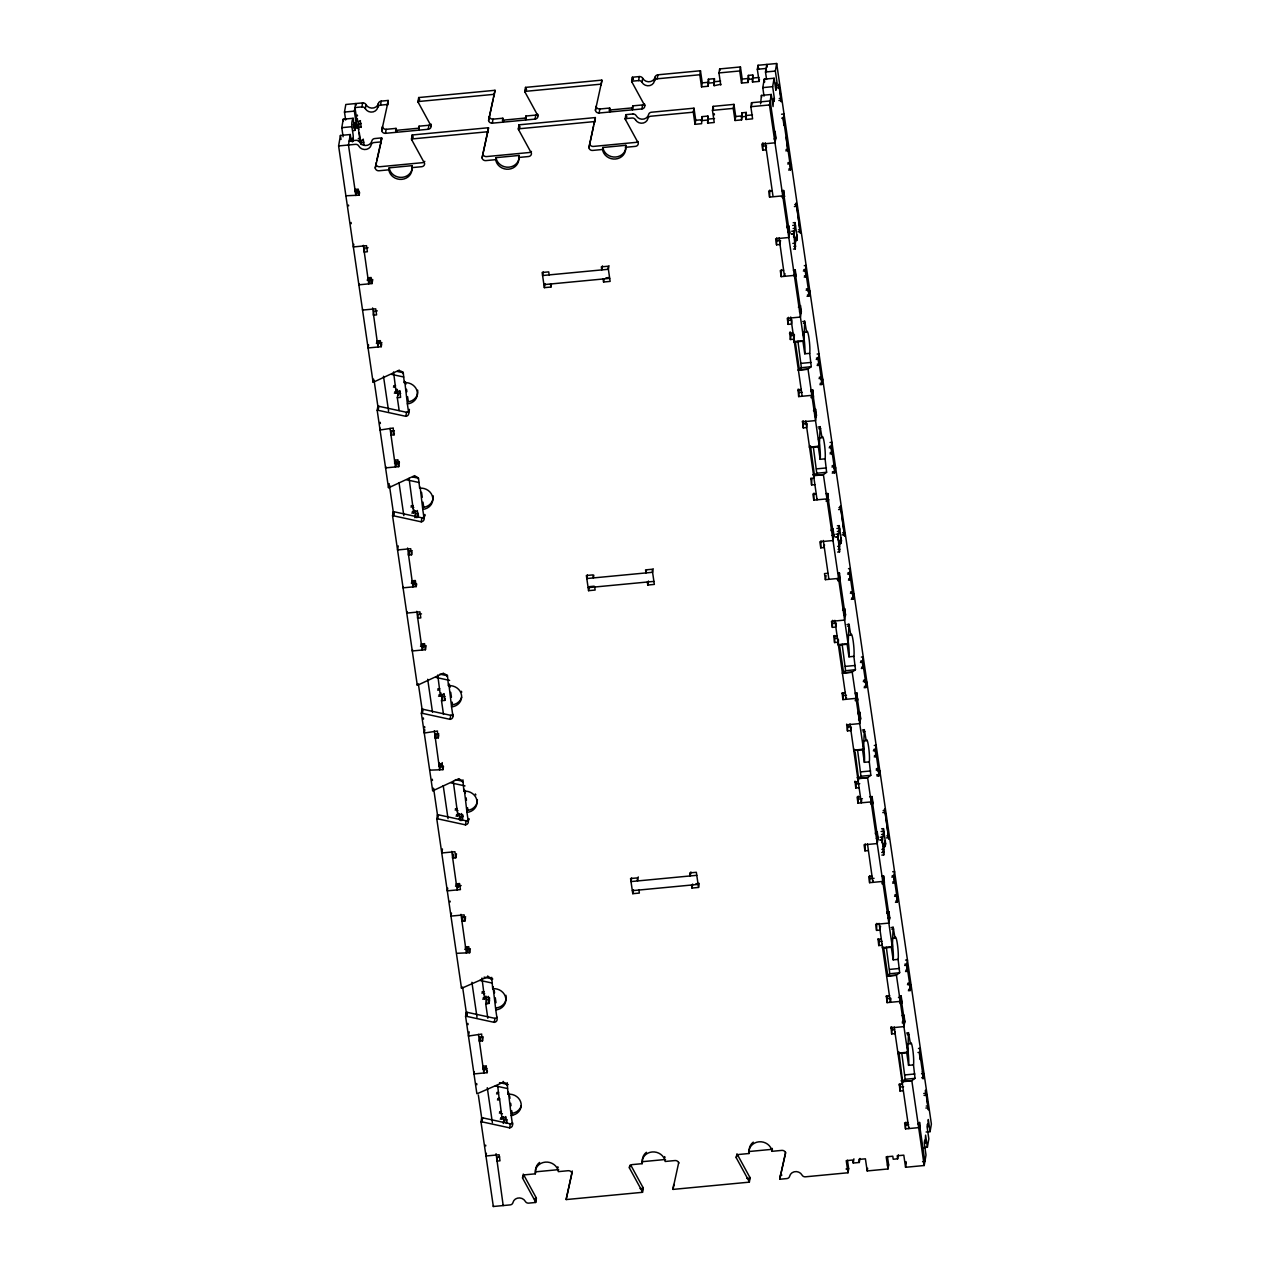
<?xml version="1.0" encoding="UTF-8"?>
<svg xmlns="http://www.w3.org/2000/svg" width="1270" height="1270" viewBox="0 0 1270 1270"><rect width="100%" height="100%" fill="white"/><g stroke="black" fill="none" stroke-linecap="round" stroke-linejoin="round"><path stroke-width="1.5" d="M794.099 341.82L794.147 340.36M794.194 339.169L794.353 334.343M794.115 341.566L803.973 340.709L804.72 321.056L806.609 332.121A11.636 1.365 84.6 0 1 808.958 338.058A11.636 1.365 84.6 0 1 809.704 353.33L811.26 366.665L808.117 369.014L798.258 369.951L801.37 367.728L811.26 366.665M826.627 472.297L816.753 473.234L813.641 475.456L823.516 474.52L826.627 472.297L825.087 458.835A11.636 1.365 84.6 0 0 824.357 443.563A11.636 1.365 84.6 0 0 821.992 437.626L820.118 426.561L819.372 446.135L809.498 447.151L809.546 445.865M838.295 644.842L838.47 639.762M838.311 644.588L848.185 643.731L848.931 624.078L850.805 635.143A11.636 1.365 84.6 0 1 853.17 641.08A11.636 1.365 84.6 0 1 853.9 656.352L855.456 669.687L852.329 672.036L842.454 672.973L845.566 670.75L855.456 669.687M870.823 775.319L860.965 776.256L857.853 778.478L867.712 777.542L870.823 775.319L869.299 761.857A11.636 1.365 84.6 0 0 868.553 746.569A11.636 1.365 84.6 0 0 866.203 740.648L864.314 729.583L863.584 749.157L853.71 750.173L853.742 748.887M882.507 947.865L882.571 946.404M882.523 947.61L892.381 946.753L893.127 927.1L895.017 938.165A11.636 1.365 84.6 0 1 897.382 944.086A11.636 1.365 84.6 0 1 898.112 959.374L899.668 972.709L896.525 975.058L886.666 975.995L889.778 973.772L899.668 972.709M915.035 1078.341L905.177 1079.278L902.049 1081.5L911.923 1080.564L915.035 1078.341L913.495 1064.879A11.636 1.365 84.6 0 0 912.765 1049.591A11.636 1.365 84.6 0 0 910.399 1043.67L908.526 1032.605L907.78 1052.179L897.906 1053.195L897.953 1051.909M845.598 670.623L842.137 644.223M889.794 973.645L886.333 947.245M801.37 367.728L797.925 341.201M816.753 473.234L813.308 446.707M860.965 776.256L857.52 749.729M905.177 1079.278L901.732 1052.751M399.336 370.11L373.983 381.921A3.334 3.048 9.9 0 1 373.062 382.127L338.614 145.939L340.423 135.461L350.298 134.525L351.282 141.335M343.106 136.747L341.789 127.667L343.249 119.221L353.123 118.285L354.886 130.397L353.028 130.572M345.646 120.015L344.487 112.062L345.805 104.489L362.617 102.886A3.334 3.032 9.9 0 1 365.998 104.616A6.652 6.08 9.9 0 0 378.412 103.441A3.334 3.032 9.9 0 1 381.222 101.124L388.16 100.457A3.334 3.048 9.9 0 1 388.144 101.346L387.445 105.346A3.334 3.048 9.9 0 0 387.461 104.473L388.16 100.457M350.298 134.525L348.472 144.986L355.838 195.501L356.775 190.151L354.917 190.325M352.33 141.573C355.521 135.414 349.139 125.539 353.123 118.285M353.806 126.095L355.663 125.92L356.124 123.253L354.362 111.125L355.679 103.553L355.933 105.315M352.203 141.7L352.504 138.493L350.044 138.716M354.886 130.397L355.219 122.888L353.362 123.063M360.458 120.634L357.045 121.698L357.521 118.951M346.091 195.77L359.14 195.183L359.601 192.516M387.461 104.473L380.524 105.14A3.334 3.032 9.9 0 0 377.714 107.442A6.652 6.08 9.9 0 1 365.315 108.633A3.334 3.032 9.9 0 0 361.918 106.902L362.617 102.886M356.076 127.937L361.347 126.698M365.315 108.633L365.998 104.616M361.045 144.193L361.347 142.446L363.807 142.208M364.077 145.383L363.236 139.081M353.806 244.269L353.346 246.936L366.506 245.681L367.379 251.746L364.093 252.063L364.792 248.047L368.078 247.729M377.714 107.442L378.412 103.441M380.524 105.14L381.222 101.124M388.842 169.831L389.191 167.831L412.21 165.64L411.861 167.64A11.636 10.636 9.9 0 1 401.891 179.34A11.636 10.636 9.9 0 1 388.842 169.831L378.968 170.767A3.334 3.032 9.9 0 1 375.237 168.053L376.285 162.465M431.213 125.174L431.07 125.92A3.334 3.032 9.9 0 1 428.228 129.27L385.477 133.334A3.334 3.032 9.9 0 1 381.746 130.619L382.429 126.603A3.334 3.032 9.9 0 0 386.159 129.318L396.034 128.381A11.636 10.636 9.9 0 0 396.907 131.27M375.237 168.053L380.952 142.78A3.334 3.048 9.9 0 0 380.952 141.907L381.651 137.89L374.713 138.557A3.334 3.032 9.9 0 0 371.904 140.875A6.652 6.08 9.9 0 1 359.505 142.049A3.334 3.032 9.9 0 0 356.108 140.319L349.171 140.986M363.331 245.332L368.744 283.877L369.665 278.527L367.824 278.702M380.952 142.78L381.635 138.779A3.334 3.048 9.9 0 0 381.651 137.89M359.045 283.813L358.87 284.813L372.031 283.559L372.729 279.559L367.078 280.099M385.477 133.334L386.159 129.318M362.696 309.229L362.553 310.07L375.714 308.816L376.587 314.881L373.301 315.182L373.999 311.182L377.285 310.864M396.161 132.302A11.636 10.636 9.9 0 1 395.684 130.397L396.034 128.381M372.618 307.959L377.952 347.012L378.873 341.662L377.031 341.836M368.602 344.932L368.078 347.948L381.238 346.694L381.698 344.027M411.861 167.64L421.719 166.703A3.334 3.032 9.9 0 0 424.577 163.354L411.75 139.859A3.334 3.032 9.9 0 1 411.496 139.001L412.178 134.985L488.49 127.73A3.334 3.048 9.9 0 1 488.474 128.603L482.076 157.893A3.334 3.032 9.9 0 0 485.807 160.607L495.681 159.671A11.636 10.636 9.9 0 0 508.73 169.18A11.636 10.636 9.9 0 0 518.7 157.48L519.049 155.464L496.03 157.655L495.681 159.671M431.07 125.92L418.259 102.425A3.334 3.032 9.9 0 1 417.989 101.568L418.687 97.552L494.998 90.297A3.334 3.048 9.9 0 1 494.983 91.17L493.554 97.488M411.75 139.859L412.448 135.842A3.334 3.032 9.9 0 1 412.178 134.985M418.259 102.425L418.957 98.409A3.334 3.032 9.9 0 1 418.687 97.552M373.062 382.127L373.586 379.127M373.983 381.921L374.253 380.413M418.798 130.143A11.636 10.636 9.9 0 0 418.703 128.207L419.052 126.19L428.927 125.254A3.334 3.032 9.9 0 0 431.117 124.142M414.734 475.615L389.382 487.426A3.334 3.048 9.9 0 1 388.461 487.632L377.174 410.258L377.873 406.257A3.334 3.032 9.9 0 1 378.825 406.289L406.543 412.305A3.334 3.032 9.9 0 0 409.416 409.527M377.174 410.258A3.334 3.032 9.9 0 1 378.127 410.305L378.825 406.289M428.228 129.27L428.927 125.254M380.349 428.26L380.048 430.006L393.335 428.006M394.335 393.16L396.192 392.986L393.557 371.983M390.049 428.323L395.446 466.947L396.367 461.597L394.526 461.788M396.192 392.986L396.859 389.144M394.383 430.847L391.493 431.117L390.811 435.134L394.097 434.816L394.351 433.324M399.177 410.575L397.304 397.7L398.002 393.7L400.669 393.446M385.794 466.63L385.572 467.884L398.732 466.646L399.272 461.486M397.304 397.7L400.59 397.383L399.844 390.573M378.127 410.305L405.844 416.322A3.334 3.032 9.9 0 0 408.686 412.972L407.368 403.892A11.636 10.636 9.9 0 0 417.322 392.192A11.636 10.636 9.9 0 0 404.273 382.667L403.209 372.078M404.273 382.667L404.495 381.413M388.461 487.632L389.16 483.632M389.382 487.426L389.684 485.664M394.684 460.137L397.986 459.819M407.368 403.892L404.812 382M405.844 416.322L406.543 412.305M408.686 412.972L409.305 409.464M392.557 515.763L393.255 511.762A3.334 3.032 9.9 0 1 394.224 511.794L421.926 517.811A3.334 3.032 9.9 0 0 424.783 514.477L424.085 518.477A3.334 3.032 9.9 0 1 421.227 521.827L393.525 515.811A3.334 3.032 9.9 0 0 392.557 515.763L417.274 685.149A3.334 3.048 9.9 0 0 418.195 684.943L443.547 673.132M393.525 515.811L394.224 511.794M398.24 545.941L397.558 549.958L410.702 548.703L411.591 554.768L408.305 555.085L409.003 551.069L412.29 550.751M411.829 513.096L413.687 512.921L409.067 478.33M424.085 518.477L422.751 509.397A11.636 10.636 9.9 0 0 432.721 497.681A11.636 10.636 9.9 0 0 419.656 488.172L418.513 478.091M407.591 548.021L412.94 586.899L413.877 581.549L412.02 581.723M413.687 512.921L414.211 509.921M419.656 488.172L419.862 487.045M414.798 517.652L415.496 513.636L418.37 513.366M403.225 586.994L403.082 587.835L416.227 586.581L416.703 583.914M416.036 517.525L418.084 517.334L417.338 510.524M411.591 554.768L412.051 552.101M418.084 517.334L418.481 515.08M538.051 115.014L537.908 115.76A3.334 3.032 9.9 0 1 535.067 119.11L492.315 123.174A3.334 3.032 9.9 0 1 488.585 120.459L493.204 99.076M482.076 157.893L488.49 127.73M488.585 120.459L494.998 90.297M422.751 509.397L420.195 487.505M421.227 521.827L421.926 517.811M407.019 611.584L406.765 613.092L419.91 611.838L420.799 617.903L417.512 618.204L418.211 614.204L421.497 613.886M492.315 123.174L492.998 119.158A3.334 3.032 9.9 0 1 489.267 116.443M416.766 611.314L422.148 650.034L423.085 644.684L421.227 644.858M502.999 122.142A11.636 10.636 9.9 0 1 502.523 120.221L502.872 118.221L492.998 119.158M412.512 649.621L412.29 650.97L425.434 649.716L426.133 645.7L420.497 646.239M417.274 685.149L417.497 683.895M418.195 684.943L418.37 683.943L422.37 711.311M518.7 157.48L528.558 156.527A3.334 3.032 9.9 0 0 531.416 153.194L518.589 129.683A3.334 3.032 9.9 0 1 518.335 128.841L519.017 124.825L595.328 117.57A3.334 3.048 9.9 0 1 595.312 118.443L593.9 124.762M537.908 115.76L525.097 92.25A3.334 3.032 9.9 0 1 524.827 91.408L525.526 87.392L601.837 80.137A3.334 3.048 9.9 0 1 601.821 81.01L595.424 110.284A3.334 3.032 9.9 0 0 599.154 113.014L641.906 108.934A3.334 3.032 9.9 0 0 644.747 105.6L644.89 104.839M518.589 129.683L519.287 125.682A3.334 3.032 9.9 0 1 519.017 124.825M525.097 92.25L525.796 88.249A3.334 3.032 9.9 0 1 525.526 87.392M458.946 778.637L433.594 790.448A3.334 3.048 9.9 0 1 432.657 790.654L421.37 713.28L422.069 709.279A3.334 3.032 9.9 0 1 423.037 709.311L450.739 715.327A3.334 3.032 9.9 0 0 452.723 714.454M525.637 119.983A11.636 10.636 9.9 0 0 525.542 118.031L525.891 116.03L535.765 115.094A3.334 3.032 9.9 0 0 537.734 114.221M421.37 713.28A3.334 3.032 9.9 0 1 422.339 713.327L423.037 709.311M424.831 729.774L424.259 733.028L437.547 731.028M535.067 119.11L535.765 115.094M438.547 696.182L440.388 695.992L437.753 675.005M434.34 730.837L439.658 769.969L440.579 764.619L438.721 764.794M440.388 695.992L440.928 692.912M438.785 733.854L435.705 734.139L435.007 738.156L438.293 737.838L438.769 735.076M443.5 714.407L441.515 700.722L442.214 696.706L445.087 696.436M429.911 770.16L442.944 769.652L443.5 766.397M441.515 700.722L444.802 700.405L444.04 693.595M422.339 713.327L450.056 719.344A3.334 3.032 9.9 0 0 452.898 715.994L451.564 706.898A11.636 10.636 9.9 0 0 461.534 695.198A11.636 10.636 9.9 0 0 448.469 685.689L447.405 675.1M444.802 700.405L445.151 698.405M448.469 685.689L448.818 683.689L451.564 706.898M432.657 790.654L433.102 788.146M433.594 790.448L433.8 789.194M438.991 762.651L438.769 763.905L442.055 763.603L442.23 762.587M450.056 719.344L450.739 715.327M452.898 715.994L453.152 714.486M436.769 818.785L437.467 814.784A3.334 3.032 9.9 0 1 438.42 814.816L466.138 820.833A3.334 3.032 9.9 0 0 468.916 818.626L468.281 821.5A3.334 3.032 9.9 0 1 465.439 824.849L437.721 818.832A3.334 3.032 9.9 0 0 436.769 818.785L461.486 988.171A3.334 3.048 9.9 0 0 462.407 987.949L487.617 976.9L487.791 975.9M437.721 818.832L438.42 814.816M442.452 848.963L441.754 852.98L454.914 851.725L455.803 857.79L452.501 858.091L453.2 854.091L453.739 857.774M543.211 271.97L542.592 275.526L608.378 269.272L608.997 265.7M551.402 284.353L550.942 287.02L544.354 287.655L545.052 283.639M456.041 816.118L457.898 815.943L453.279 781.352M468.281 821.5L466.963 812.403A11.636 10.636 9.9 0 0 476.933 800.703A11.636 10.636 9.9 0 0 463.867 791.194L462.931 779.843M451.739 851.376L457.152 889.921L458.073 884.571L456.232 884.745M457.898 815.943L458.359 813.276M463.867 791.194L464.201 789.321M459.184 819.658L459.708 816.658L462.994 816.34M447.738 888.174L447.278 890.857L460.439 889.603L459.55 883.539L456.263 883.856M460.454 820.531L462.296 820.356L461.55 813.546M455.803 857.79L456.486 853.773M462.296 820.356L462.899 816.848M466.963 812.403L464.407 790.511M465.439 824.849L466.138 820.833M451.485 913.098L450.961 916.099L464.121 914.86L465.01 920.909L461.724 921.226L462.407 917.21L465.709 916.908M602.52 149.495L602.869 147.495L625.888 145.304L625.538 147.304A11.636 10.636 9.9 0 1 615.569 159.004A11.636 10.636 9.9 0 1 602.52 149.495L592.645 150.431A3.334 3.032 9.9 0 1 588.915 147.717L593.534 126.333M595.424 110.284L596.106 106.283A3.334 3.032 9.9 0 0 599.837 108.998L609.711 108.061A11.636 10.636 9.9 0 0 610.584 110.934M588.915 147.717L595.328 117.57M601.837 80.137L601.123 85.026A3.334 3.048 9.9 0 0 601.139 84.137L524.827 91.408M599.154 113.014L599.837 108.998M460.978 914.337L466.36 953.04L467.281 947.706L465.439 947.88M456.613 953.31L469.646 952.738L470.344 948.722M465.01 920.909L465.471 918.242M609.838 111.982A11.636 10.636 9.9 0 1 609.362 110.061L609.711 108.061M461.486 988.171L461.661 987.171M503.19 1081.405L503.015 1082.405L477.79 1093.454A3.334 3.048 9.9 0 1 476.869 1093.676L465.582 1016.302L466.281 1012.285A3.334 3.032 9.9 0 1 467.233 1012.333L494.951 1018.349A3.334 3.032 9.9 0 0 497.142 1017.238M465.582 1016.302A3.334 3.032 9.9 0 1 466.534 1016.333L467.233 1012.333M625.538 147.304L635.413 146.368A3.334 3.032 9.9 0 0 638.254 143.034L625.427 119.523A3.334 3.032 9.9 0 1 625.173 118.666L625.856 114.665L632.793 113.998M644.747 105.6L631.936 82.09A3.334 3.032 9.9 0 1 631.666 81.232L632.365 77.232L639.302 76.565A3.334 3.032 9.9 0 1 642.699 78.295A6.652 6.08 9.9 0 0 655.098 77.121A3.334 3.032 9.9 0 1 657.908 74.803L700.468 70.755L702.246 82.868L701.548 86.884L708.12 86.249L708.422 84.503M625.427 119.523L626.126 115.507A3.334 3.032 9.9 0 1 625.856 114.665M631.936 82.09L632.635 78.089A3.334 3.032 9.9 0 1 632.365 77.232M469.186 1031.875L468.471 1036.05L481.743 1034.05M602.488 265.89L601.789 269.891L601.345 266.875L607.933 266.24L610.14 281.4L603.567 282.019L603.123 278.987M632.476 109.823A11.636 10.636 9.9 0 0 632.381 107.871L632.73 105.87L642.604 104.934A3.334 3.032 9.9 0 0 644.573 104.061M603.567 282.019L604.028 279.352M700.468 70.755L699.786 74.755L657.209 78.803A3.334 3.032 9.9 0 0 654.399 81.121A6.652 6.08 9.9 0 1 642.001 82.312A3.334 3.032 9.9 0 0 638.604 80.581L639.302 76.565M482.743 999.188L484.6 999.014L481.965 978.027M642.001 82.312L642.699 78.295M478.457 1034.367L483.854 1072.991L484.791 1067.641L482.933 1067.816M484.6 999.014L484.965 996.934M482.171 1036.955L479.917 1037.161L479.219 1041.178L482.505 1040.86L483.203 1036.844M487.823 1018.222L485.711 1003.744L486.41 999.728L489.49 999.442M474.345 1071.928L473.996 1073.928L487.14 1072.674L487.41 1071.166M641.906 108.934L642.604 104.934M485.711 1003.744L488.998 1003.427L488.299 996.363M466.534 1016.333L494.252 1022.35A3.334 3.032 9.9 0 0 497.11 1019.016L495.776 1009.92A11.636 10.636 9.9 0 0 505.746 998.22A11.636 10.636 9.9 0 0 492.681 988.711L491.744 977.36M488.998 1003.427L489.569 1000.173M492.681 988.711L493.03 986.711L495.776 1009.92M483.108 1066.181L486.394 1065.863M654.399 81.121L655.098 77.121M657.209 78.803L657.908 74.803M494.252 1022.35L494.951 1018.349M535.67 1202.468A3.334 3.048 9.9 0 0 535.416 1201.61L522.589 1178.115L523.288 1174.099L536.115 1197.61A3.334 3.048 9.9 0 1 536.369 1198.467L535.67 1202.468L528.733 1203.134A3.334 3.032 9.9 0 1 525.336 1201.404A6.652 6.08 9.9 0 0 512.937 1202.579A3.334 3.032 9.9 0 1 510.127 1204.897L493.331 1206.5L480.981 1121.807L481.663 1117.79A3.334 3.032 9.9 0 1 482.632 1117.838L510.349 1123.855A3.334 3.032 9.9 0 0 512.54 1122.744M480.981 1121.807A3.334 3.032 9.9 0 1 481.933 1121.839L482.632 1117.838M486.426 1153.319L485.965 1156.002L499.11 1154.747L499.999 1160.812L496.713 1161.113L497.411 1157.113L499.666 1156.891M587.423 574.992L586.803 578.548L652.574 572.294L653.193 568.722M497.443 1099.947L499.3 1099.772L497.713 1086.025M499.3 1099.772L499.523 1098.439L497.681 1098.613M594.693 587.01L595.138 590.042L588.566 590.677L589.026 587.994M593.836 575.246L593.376 577.929L592.931 574.897L586.359 575.516L588.566 590.677M500.253 1119.14L502.094 1118.965L499.523 1098.439M481.933 1121.839L509.651 1127.855A3.334 3.032 9.9 0 0 512.493 1124.522L511.175 1115.425A11.636 10.636 9.9 0 0 521.129 1103.725A11.636 10.636 9.9 0 0 508.079 1094.216L507.175 1082.611M496.062 1153.716L503.19 1205.563L503.349 1204.69M502.094 1118.965L502.444 1116.965M508.079 1094.216L508.429 1092.216L511.175 1115.425M503.253 1123.442L503.904 1119.68L506.174 1119.457M507.159 1119.616L506.508 1123.378L505.746 1116.568M493.331 1206.5L493.474 1205.627M509.651 1127.855L510.349 1123.855M512.493 1124.522L512.715 1123.267M774.049 138.97L775.7 138.811L770.176 100.933L751.538 102.711L750.84 106.712L752.602 118.84L746.03 119.459L746.284 112.427L741.855 112.839L741.585 119.888L735.012 120.507L735.711 116.507L733.949 104.378L713.153 106.362L712.47 110.363L714.232 122.491L707.66 123.111L707.914 116.078L701.881 116.65L701.627 123.682L695.039 124.317L693.277 112.189L693.976 108.188L651.399 112.236A3.334 3.032 9.9 0 0 648.605 114.538A6.652 6.08 9.9 0 1 636.191 115.729A3.334 3.032 9.9 0 0 632.793 113.998M695.039 124.317L695.738 120.301L693.976 108.188M708.12 86.249L708.374 79.216L714.407 78.645L714.153 85.677L720.868 84.296M707.66 123.111L707.914 116.078M714.153 85.677L714.407 78.645M720.725 85.058L718.963 72.93L719.661 68.929L740.442 66.945L742.204 79.073L741.521 83.074L748.093 82.455L748.665 79.2M522.589 1178.115A3.334 3.032 9.9 0 1 525.431 1174.766L535.305 1173.829L535.654 1171.829A11.636 10.636 9.9 0 1 539.575 1162.447M535.416 1201.61L536.115 1197.61M646.462 570.246L646.001 572.913L645.557 569.881L652.129 569.262L654.352 584.406L647.764 585.041L647.319 582.009M647.764 585.041L648.462 581.025M735.012 120.507L733.25 108.394L733.949 104.378M741.521 83.074L739.743 70.961L740.442 66.945M741.585 119.888L741.855 112.839M748.093 82.455L748.347 75.406L752.777 74.993L752.523 82.026L759.111 81.407L759.46 79.407M746.03 119.459L746.284 112.427M752.523 82.026L752.777 74.993M759.111 81.407L757.333 69.278L758.031 65.278L776.668 63.5L931.386 1124.061L930.069 1131.649L926.132 1132.014M630.92 1165.415L642.953 1187.45A3.334 3.048 9.9 0 1 643.207 1188.291L642.509 1192.308L566.214 1199.563L572.262 1170.988M764.016 96.139L762.778 87.614L764.254 79.169L774.113 78.232L772.652 86.677L774.414 98.79L773.954 101.473L773.509 98.441L773.065 106.585L771.287 94.472L761.428 95.409L760.587 103.854M766.572 79.407L765.492 72.009L766.81 64.437L767.191 67.088M631.619 877.999L631 881.571L696.785 875.316M794.067 342.09L803.926 341.138L769.477 104.95L771.287 94.472M774.113 78.232L775.875 90.345L776.224 82.836L776.653 85.868L777.129 83.201L775.351 71.072L776.668 63.5M638.905 890.032L639.35 893.064L632.778 893.683L633.46 889.683M766.477 147.145L766.016 149.812L762.73 150.13L762.921 142.716M765.302 142.748L772.986 196.12M638.27 876.935L637.588 880.935L637.143 877.919L630.555 878.538L632.778 893.683M774.811 132.747L775.049 131.413L775.922 137.477L775.002 142.811L761.841 144.066L762.73 150.13M781.812 190.675L783.669 190.5L782.733 195.85L769.572 197.104L769.826 190.055M784.225 124.079L783.987 125.412L783.114 119.348L784.034 113.998L781.574 114.236M786.146 137.208L787.67 150.67L785.828 150.844M787.67 150.67L787.908 149.32L786.067 149.495M788.622 170.037L790.48 169.847L789.829 162.449L787.971 162.639M783.669 190.5L784.542 196.564L783.082 198.009M777.24 240.808L780.526 240.506L779.828 244.507L776.542 244.824L776.795 237.792M790.48 169.847L791.4 164.513L789.559 164.687M779.066 237.776L784.479 276.336L784.955 273.574M787.003 226.282L788.861 226.108L788.622 227.441L786.781 227.616M793.417 270.224L795.274 270.05L794.337 275.384L781.177 276.638L781.431 269.605M788.861 226.108L789.75 232.172L788.813 237.506L775.653 238.76L776.542 244.824M642.509 1192.308A3.334 3.048 9.9 0 0 642.255 1191.45L629.428 1167.956L629.888 1165.273M793.464 249.063L795.306 248.888L793.559 231.061L791.718 231.235M793.163 228.473L795.02 228.298L795.036 222.599L793.178 222.774M793.544 236.76L795.48 225.615M794.877 245.84L796.798 234.712M795.306 248.888L795.337 243.189L792.861 243.411M794.925 240.601L796.782 240.427L797.242 237.744L795.036 222.599M690.896 871.918L690.197 875.935L689.769 872.903L696.341 872.284L698.548 887.428L691.975 888.063L691.531 885.031M795.274 270.05L796.147 276.098L794.687 277.558M629.428 1167.956A3.334 3.032 9.9 0 1 632.269 1164.606L642.144 1163.669L642.493 1161.669A11.636 10.636 9.9 0 1 646.414 1152.287M791.893 321.373L791.432 324.056L788.146 324.374L788.4 317.325M790.718 316.992L802.084 395.605M691.975 888.063L692.674 884.047M790.353 339.519L791.051 335.502L794.337 335.201L793.639 339.201L790.353 339.519L789.686 332.2M642.255 1191.45L642.953 1187.45M804.243 277.098L806.101 276.923L805.212 270.859L806.148 265.509L804.291 265.684M698.548 887.428L699.246 883.428L695.96 883.729M798.608 305.816L800.465 305.641L800.227 306.991L798.385 307.165M806.101 276.923L806.323 275.59L804.481 275.765M800.465 305.641L801.354 311.706L800.417 317.055L787.257 318.31L788.146 324.374M807.053 296.291L808.895 296.116L808.244 288.719L806.386 288.893M808.895 296.116L809.831 290.766L807.974 290.941M810.911 390.16L812.768 389.985L811.832 395.335L798.687 396.589L798.02 389.271M798.687 396.589L798.878 389.16M801.259 389.207L801.084 390.207L797.798 390.525M807.101 424.323L806.545 427.593L803.243 427.895L802.497 421.084M803.243 427.895L803.497 420.862M805.767 420.862L817.07 499.808L817.245 498.808M736.965 1153.779L749.792 1177.274A3.334 3.048 9.9 0 1 750.046 1178.131L749.348 1182.148L673.052 1189.403L673.751 1184.513A3.334 3.032 9.9 0 0 673.751 1185.386M817.134 365.474L818.991 365.3L818.102 359.235L819.039 353.901L817.181 354.076M812.768 389.985L813.419 397.383L810.958 397.621M818.991 365.3L819.229 363.966L817.372 364.141M813.721 409.353L815.562 409.178L815.34 410.512L813.483 410.686M819.944 384.667L821.785 384.492L821.134 377.095L819.293 377.269M815.562 409.178L816.451 415.242L815.515 420.592L802.37 421.846M821.785 384.492L822.722 379.143L820.865 379.317M814.864 484.648L811.578 484.965L810.816 478.155M811.578 484.965L811.879 478.298M814.118 477.837L810.689 478.901M814.499 475.583L810.498 445.897M826.024 493.697L827.865 493.522L826.945 498.872L813.784 500.126L814.038 493.077M830.04 453.85L831.882 453.676L830.993 447.627L831.929 442.278L830.072 442.452M831.882 453.676L832.12 452.342L830.262 452.517M832.215 473.107L834.676 472.869L834.025 465.471L832.183 465.645M827.865 493.522L828.516 500.92L826.056 501.158M824.5 544.862L824.039 547.529L820.753 547.846L821.007 540.798M834.676 472.869L835.612 467.519L833.755 467.709M823.325 540.464L828.802 578.596M831.215 529.304L833.056 529.13L832.834 530.463L830.977 530.638M837.628 573.23L839.47 573.056L838.549 578.406L825.389 579.66L826.087 575.643M833.056 529.13L833.946 535.178L833.025 540.528L819.864 541.782L820.753 547.846M837.66 552.085L839.518 551.91L837.771 534.083L835.914 534.257M837.375 531.495L839.216 531.32L839.248 525.621L837.39 525.796M837.755 539.782L839.692 528.637M839.073 548.862L841.01 537.718M839.518 551.91L839.534 546.195L837.692 546.37M839.137 543.608L840.994 543.433L841.454 540.766L839.248 525.621M749.348 1182.148A3.334 3.048 9.9 0 0 749.094 1181.29L736.267 1157.78L736.727 1155.113M839.47 573.056L840.121 580.453L837.66 580.692M833.041 623.38L836.343 623.062L835.644 627.078L832.358 627.38L832.612 620.347M834.866 620.347L846.169 699.294L846.471 697.627M838.327 639.461L837.851 642.223L834.565 642.541L833.803 635.73M834.565 642.541L834.819 635.492M848.455 580.12L850.297 579.945L849.424 573.881L850.344 568.531L848.503 568.706M736.267 1157.78A3.334 3.032 9.9 0 1 739.108 1154.446L748.982 1153.509L749.332 1151.493A11.636 10.636 9.9 0 1 753.253 1142.127M842.82 608.838L844.661 608.663L844.439 609.997L842.581 610.187M850.297 579.945L850.535 578.596L848.678 578.787M844.661 608.663L845.55 614.728L844.629 620.077L831.469 621.332L832.358 627.38M749.094 1181.29L749.792 1177.274M851.249 599.313L853.107 599.138L852.456 591.741L850.598 591.915M853.107 599.138L854.027 593.788L852.186 593.963M855.123 693.182L856.964 693.007L856.043 698.357L842.883 699.611L842.137 692.801M842.883 699.611L843.201 692.944M845.423 692.483L842.01 693.547M847.455 1160.224L848.693 1168.749L847.995 1172.766L805.434 1176.814A3.334 3.032 9.9 0 1 802.037 1175.083A6.652 6.08 9.9 0 0 789.622 1176.258A3.334 3.032 9.9 0 1 786.828 1178.576L779.891 1179.243A3.334 3.032 9.9 0 1 779.891 1178.354L785.606 1153.096A3.334 3.032 9.9 0 0 781.875 1150.382L772.001 1151.318L772.35 1149.302A11.636 10.636 9.9 0 0 772.176 1148.366M851.36 727.091L850.741 730.599L847.455 730.917L846.709 724.106M847.455 730.917L847.82 724.63M849.979 723.884L861.282 802.831L861.679 800.481M861.346 668.496L863.203 668.322L862.314 662.257L863.235 656.908L861.393 657.082M856.964 693.007L857.631 700.405L855.154 700.643M863.203 668.322L863.425 666.988L861.584 667.163M857.917 712.375L859.774 712.2L859.536 713.534L857.694 713.708M864.14 687.689L865.997 687.514L865.346 680.117L863.489 680.291M779.891 1178.354L785.59 1152.239M779.891 1179.243L780.59 1175.226A3.334 3.032 9.9 0 1 780.59 1174.353M859.774 712.2L860.663 718.264L859.726 723.598L846.566 724.852M865.997 687.514L866.918 682.165L865.076 682.339M859.076 787.67L855.774 787.987L855.028 781.177M855.774 787.987L856.139 781.701M858.409 780.367L858.187 781.621L854.9 781.923M858.615 779.113L855.154 752.094M869.617 796.766L872.077 796.544L871.141 801.894L857.996 803.132L858.25 796.1M874.236 756.872L876.094 756.698L875.205 750.633L876.141 745.299L874.284 745.474M876.094 756.698L876.316 755.364L874.474 755.539M877.046 776.065L878.888 775.891L878.237 768.493L876.379 768.667M872.077 796.544L872.966 802.592L872.728 803.942L870.871 804.116M868.235 850.551L864.949 850.868L865.203 843.82M878.888 775.891L879.824 770.541L877.348 770.779M867.474 843.82L872.887 882.364L873.141 880.856M875.427 832.326L877.268 832.136L877.03 833.485L875.189 833.66M881.824 876.252L883.682 876.078L882.745 881.428L869.601 882.682L869.855 875.633M877.268 832.136L878.157 838.2L877.221 843.55L864.076 844.804L864.949 850.868M881.872 855.107L883.729 854.932L881.983 837.105L880.126 837.279M881.571 834.517L883.428 834.342L883.444 828.627L881.602 828.802M881.951 842.788L883.888 831.659M883.285 851.884L885.222 840.74M883.729 854.932L883.745 849.217L881.888 849.392M883.349 846.63L885.19 846.455L885.65 843.788L883.444 828.627M883.682 876.078L884.333 883.475L881.872 883.714M880.539 926.084L879.84 930.1L876.554 930.402L876.808 923.369M879.078 923.369L890.381 1002.316L890.905 999.299M882.237 944.245L882.063 945.245L878.761 945.563L878.014 938.752M878.761 945.563L879.126 939.276M892.651 883.142L894.509 882.952L893.62 876.903L894.556 871.553L892.699 871.728M887.031 911.86L888.873 911.685L888.635 913.019L886.793 913.193M894.509 882.952L894.747 881.618L892.889 881.793M888.873 911.685L889.762 917.75L888.825 923.099L875.681 924.338L876.554 930.402M895.461 902.319L897.303 902.144L896.652 894.747L894.81 894.921M897.303 902.144L898.239 896.81L896.382 896.985M859.981 1158.462L859.282 1162.463L853.25 1163.034L853.916 1158.843M899.335 996.204L901.176 996.029L900.255 1001.379L887.095 1002.633L886.333 995.807M887.095 1002.633L887.46 996.347M889.635 995.505L886.206 996.569M895.255 1031.875L894.953 1033.621L891.667 1033.939L890.953 1026.874M887.412 1156.43L888.667 1164.939L887.968 1168.956L867.188 1170.94L867.648 1168.257M891.667 1033.939L891.921 1026.89M894.175 1026.89L908.796 1128.57L909.034 1127.236M905.558 971.518L907.399 971.344L906.51 965.279L907.447 959.929L905.589 960.104M901.176 996.029L902.065 1002.093L901.827 1003.427L899.985 1003.602M907.399 971.344L907.637 970.01L905.78 970.185M902.129 1015.397L903.97 1015.222L902.51 1016.667M908.352 990.711L910.209 990.537L909.542 983.139L907.701 983.313M903.97 1015.222L904.859 1021.27L903.938 1026.62L890.778 1027.874M910.209 990.537L911.13 985.187L909.272 985.361M903.272 1090.692L899.985 1091.009L899.271 1083.945M899.985 1091.009L900.24 1083.961M902.525 1083.881L899.096 1084.945M902.732 1082.627L898.906 1051.925M887.968 1168.956L886.19 1156.843L892.778 1156.208L893.223 1159.24L897.652 1158.812L898.35 1154.811M920.242 1129.681L919.591 1122.283L918.67 1127.633L905.51 1128.887L905.827 1122.22M920.528 1058.386L920.29 1059.72L919.416 1053.656L920.337 1048.306L918.496 1048.496M923.417 1147.62L927.37 1147.239L925.592 1135.126L925.147 1143.27L924.703 1140.238L924.243 1142.921L926.005 1155.033L924.195 1165.511L905.558 1167.289L906.256 1163.272M922.449 1071.515L923.099 1078.913L924.02 1073.563L921.56 1073.801M927.37 1147.239L928.83 1138.793L927.068 1126.665L927.529 1123.998L927.973 1127.03L928.306 1119.521L930.069 1131.649M381.746 130.619L388.144 101.346M376.65 160.877L381.635 138.779M678.751 1162.399L673.052 1188.529A3.334 3.032 9.9 0 0 673.052 1189.403M357.854 124.254L360.156 141.859L360.204 139.049M361.918 106.902L354.981 107.569L357.045 121.698M417.989 101.568L494.3 94.313A3.334 3.048 9.9 0 1 494.284 95.186M631.666 81.232L638.604 80.581M718.963 72.93L739.743 70.961M757.333 69.278L766.112 68.453L766.493 71.104M344.487 112.062L354.362 111.125M765.492 72.009L775.351 71.072M702.246 82.868L707.993 82.328M714.851 81.677L720.614 81.121M742.204 79.073L748.792 78.438M753.221 78.026L758.984 77.47M707.676 83.217L713.708 82.645M747.649 79.423L752.078 78.994M353.663 123.476L356.124 123.253M361.283 123.492L358.616 123.746L358.267 125.762L356.425 125.936M353.06 124.873L354.901 124.698M356.362 125.555L358.219 125.381L358.791 129.365M777.415 85.884L779.272 85.709L778.923 87.709L776.462 87.947M341.789 127.667L351.647 126.73M762.778 87.614L772.652 86.677M353.505 127.905L355.346 127.73M356.013 127.571L357.87 127.397M395.684 130.397L418.703 128.207M502.523 120.221L525.542 118.031M609.362 110.061L632.381 107.871M350.949 139.081L353.425 138.843M358.267 138.557L360.108 138.382L359.315 132.874M779.256 98.504L781.114 98.33L781.209 101.79L778.843 84.201L781.114 98.33L780.764 100.33L778.907 100.52M349.615 141.176L352.092 140.938M357.918 140.573L363.061 140.081M338.614 145.939L355.409 144.335A3.334 3.032 9.9 0 1 358.807 146.066A6.652 6.08 9.9 0 0 371.205 144.875A3.334 3.032 9.9 0 1 374.015 142.557L380.952 141.907M411.496 139.001L487.791 131.747A3.334 3.048 9.9 0 1 487.791 132.62M518.335 128.841L594.63 121.571A3.334 3.048 9.9 0 1 594.63 122.46M625.173 118.666L632.111 118.015A3.334 3.032 9.9 0 1 635.492 119.745M693.277 112.189L650.716 116.237A3.334 3.032 9.9 0 0 647.906 118.555A6.652 6.08 9.9 0 1 635.492 119.729M712.47 110.363L733.25 108.394M750.84 106.712L769.477 104.95M695.738 120.301L701.5 119.761M708.342 119.094L714.518 118.523M735.711 116.507L742.283 115.872M746.728 115.459L752.475 114.903M701.183 120.65L707.215 120.078M741.156 116.856L745.585 116.427M781.701 118.173L783.336 118.015L790.702 168.513L789.067 168.672M763.429 146.113L766.508 145.828M354.965 189.436L358.251 189.119L359.14 195.183M354.901 191.643L359.013 191.246M787.749 163.973L789.591 163.798M771.985 190.722L768.699 191.04L769.572 197.104M781.463 196.85L784.542 196.564M794.734 204.565L796.576 204.391L800.306 233.124L796.163 202.914L796.242 206.391L794.385 206.565M792.718 225.441L794.575 225.266M798.417 229.822L800.275 229.648L799.925 231.648L798.068 231.823M787.892 232.347L789.75 232.172M791.258 233.918L793.099 233.728M792.162 234.267L794.004 234.093L793.559 231.061M367.855 277.812L371.142 277.511L372.031 283.559M794.496 237.569L796.338 237.395L796.782 240.427M795.401 237.919L797.242 237.744M793.925 246.396L795.782 246.205M605.901 277.844L609.187 277.543M543.909 284.623L609.695 278.368M783.59 270.272L780.304 270.589L781.177 276.638M803.799 269.684L805.45 269.526L809.133 294.783L807.482 294.926M803.37 271.034L805.212 270.859M794.306 276.273L796.147 276.098M806.164 290.227L808.006 290.052M377.063 340.947L380.349 340.63L381.238 346.694M376.301 343.217L381.937 342.678M799.497 311.88L801.354 311.706M788.845 320.358L792.131 320.04M802.751 321.516L804.608 321.342M803.434 323.215L805.275 323.04M789.48 333.454L792.766 333.153M803.211 332.454L806.609 332.121M393.684 385.762L395.541 385.588M393.446 387.096L395.303 386.921M394.779 391.795L399.717 391.335M802.831 340.55L804.767 353.806L809.704 353.33M816.483 358.077L818.34 357.902L822.023 383.159L820.166 383.334M816.261 359.41L818.102 359.235M801.164 363.363L811.022 362.426M798.163 370.205L808.037 369.268L819.325 446.643L809.45 447.58M819.055 378.603L820.912 378.428M799.386 392.573L802.053 392.319M810.689 391.493L812.53 391.319L816.213 416.576L814.991 416.687M811.181 396.288L813.657 396.049M814.594 415.417L816.451 415.242M803.942 423.894L807.021 423.593M394.494 463.106L399.431 462.629M818.15 427.022L819.991 426.847M818.817 428.72L820.674 428.546M818.61 437.959L821.992 437.626M829.58 446.437L831.231 446.278L834.914 471.535L832.453 471.773M829.151 447.802L830.993 447.627M818.229 446.056L820.15 459.311L825.087 458.835M411.178 505.698L413.036 505.523M410.956 507.047L412.798 506.857M831.945 466.995L833.803 466.82M816.546 468.868L826.421 467.931M412.766 507.746L413.798 507.651M412.274 511.746L417.211 511.27M812.832 474.758L814.673 474.583M813.562 475.71L823.42 474.774L848.138 644.16L838.263 645.096M816.197 493.744L812.895 494.062L813.784 500.126M826.294 499.808L828.754 499.586M838.946 507.587L840.788 507.413L844.566 536.13L840.375 505.936L840.438 509.413L838.597 509.587M836.93 528.463L838.771 528.288M842.629 532.828L844.471 532.654L844.121 534.67L842.28 534.845M832.104 535.369L833.946 535.178M835.454 536.924L837.311 536.75M836.359 537.289L838.216 537.115L837.771 534.083M412.051 580.834L415.353 580.517L416.227 586.581M838.692 540.591L840.549 540.401L840.994 543.433M839.597 540.941L841.454 540.766M411.289 583.105L415.052 582.755M838.136 549.402L839.978 549.227M589.264 586.661L594.201 586.184M588.121 587.645L653.907 581.39M827.786 573.294L824.5 573.595L825.389 579.66M848.011 572.707L849.646 572.548L853.329 597.789L851.694 597.948M847.566 574.056L849.424 573.881M837.279 579.422L840.359 579.12M850.36 593.249L852.218 593.074M421.275 643.969L424.561 643.652L425.434 649.716M843.709 614.902L845.55 614.728M846.963 624.538L848.804 624.364M847.63 626.237L849.487 626.062M833.676 636.476L836.962 636.159M847.725 635.444L850.805 635.143M835.263 638.524L837.517 638.318M437.896 688.784L439.737 688.594M437.658 690.118L439.515 689.943M438.975 694.817L443.913 694.357M847.042 643.572L848.963 656.828L853.9 656.352M860.695 661.098L862.536 660.924L866.235 686.181L864.378 686.356M860.457 662.432L862.314 662.257M845.36 666.385L855.234 665.448M842.375 673.227L852.234 672.29L863.537 749.665L853.662 750.602M863.267 681.625L865.108 681.45M843.582 695.595L846.455 695.325M855.504 694.468L856.742 694.341L860.425 719.598L858.568 719.772M855.393 699.31L857.853 699.072M858.806 718.439L860.663 718.264M848.154 726.9L850.201 726.71M438.706 766.112L442.817 765.731M862.346 730.044L864.203 729.869M863.028 731.742L864.87 731.552M863.124 740.95L866.203 740.648M873.792 749.459L875.443 749.3L879.126 774.557L876.649 774.795M873.347 750.824L875.205 750.633M862.425 749.078L864.362 762.333L869.299 761.857M455.39 808.72L457.232 808.545M455.152 810.054L457.009 809.879M876.157 770.001L877.999 769.826M860.758 771.89L870.617 770.953M456.978 810.768L457.994 810.673M456.486 814.769L461.407 814.292M857.028 777.78L858.885 777.605M857.758 778.732L867.632 777.796L892.35 947.182L882.475 948.118M856.472 783.971L859.758 783.669M860.393 796.766L857.107 797.084L857.996 803.132M858.695 799.132L862.441 798.766M870.49 802.831L872.966 802.592M883.142 810.609L885 810.435L888.778 839.137L884.571 808.942L884.65 812.435L882.793 812.609M881.126 831.485L882.983 831.31M886.825 835.85L888.682 835.676L888.333 837.692L886.476 837.867M876.3 838.375L878.157 838.2M879.665 839.946L881.507 839.772M880.57 840.311L882.412 840.137L881.983 837.105M882.904 843.597L884.745 843.423L885.19 846.455M883.809 843.963L885.65 843.788M455.501 886.127L461.137 885.587M881.713 852.487L884.19 852.249M632.333 890.667L698.103 884.396M871.998 876.3L868.712 876.618L869.601 882.682M892.207 875.713L893.858 875.57L897.541 900.811L895.89 900.97M870.283 878.665L874.046 878.316M891.778 877.078L893.62 876.903M882.094 882.38L884.571 882.142M894.572 896.271L896.429 896.096M465.471 946.991L468.757 946.674L469.646 952.738M464.709 949.261L468.471 948.896M887.905 917.924L889.762 917.75M891.159 927.56L893.016 927.386M891.842 929.243L893.683 929.068M877.887 939.498L881.174 939.181M892.238 938.435L895.017 938.165M879.459 941.546L881.936 941.308M482.092 991.791L483.949 991.616M481.87 993.14L483.711 992.965M483.679 993.854L484.711 993.743M483.187 997.839L488.125 997.363M891.238 946.594L893.175 959.85L898.112 959.374M904.907 964.12L906.748 963.946L910.431 989.187L908.59 989.378M904.669 965.454L906.51 965.279M889.572 969.407L899.43 968.47M886.587 976.249L896.445 975.312L907.732 1052.687L897.874 1053.624M907.463 984.647L909.32 984.472M887.793 998.617L890.873 998.315M898.477 997.601L900.938 997.363L904.637 1022.62L902.16 1022.842M899.589 1002.316L902.065 1002.093M902.399 1021.509L904.859 1021.27M892.35 1029.922L894.62 1029.716M482.902 1069.134L487.013 1068.753M906.558 1033.066L908.399 1032.891M907.225 1034.748L909.082 1034.574M907.32 1043.956L910.399 1043.67M496.792 1092.549L498.65 1092.375M918.004 1052.481L919.639 1052.322L923.322 1077.579L921.687 1077.738M496.57 1093.883L498.411 1093.708M906.637 1052.1L908.574 1065.355L913.495 1064.879M499.602 1111.742L501.444 1111.568M499.364 1113.076L501.206 1112.901M904.954 1074.912L914.829 1073.976M501.174 1113.79L502.412 1113.679M500.682 1117.79L505.619 1117.314M901.033 1080.818L903.081 1080.627M901.97 1081.754L911.844 1080.818L924.195 1165.511M900.684 1086.993L903.557 1086.723M923.782 1093.486L926.259 1093.248C932.259 1139.46 923.322 1072.039 925.909 1095.248L924.052 1095.423M926.243 1106.043L928.1 1105.868L927.751 1107.884L925.894 1108.059M907.923 1122.505L904.621 1122.823L905.51 1128.887M906.208 1124.871L908.669 1124.633M917.718 1123.775L919.369 1123.617L924.893 1161.494L922.56 1161.717M535.654 1171.829L558.673 1169.638M642.493 1161.669L665.512 1159.478M749.332 1151.493L772.35 1149.302M534.21 1198.674L536.369 1198.467M640.032 1188.593L643.207 1188.291M746.871 1178.433L750.046 1178.131M780.59 1175.226L781.907 1175.099M846.026 1169.003L848.693 1168.749M887.365 1165.066L888.667 1164.939M397.447 371.491L402.653 372.618M391.557 374.38L403.685 376.999M412.845 476.996L418.036 478.123M406.956 479.885L419.068 482.505M439.928 674.132L446.849 675.64M435.769 677.386L449.628 680.403M455.311 779.637L462.248 781.145M451.152 782.891L465.01 785.908M484.124 977.154L492.792 979.027M479.965 980.408L492.093 983.043M499.523 1082.659L508.19 1084.532M495.363 1085.913L507.492 1088.549M357.902 124.238L358.219 125.381M632.635 78.089L633.428 79.55M626.126 115.507L626.935 116.983M525.796 88.249L526.59 89.71M519.287 125.682L520.097 127.143M418.957 98.409L419.751 99.885M412.448 135.842L413.258 137.319M783.431 191.833L789.511 233.505M795.036 271.383L801.116 313.039M827.643 494.856L833.723 536.527M839.248 574.405L845.312 616.061M871.839 797.877L877.919 839.534M883.444 877.411L889.524 919.083M764.254 79.169L764.667 82.01M758.031 65.278L758.619 69.247M761.428 95.409L761.667 97.107M795.274 341.566L799.465 370.269M839.47 644.588L843.661 673.275M883.682 947.61L887.873 976.297M790.559 332.105L791.051 335.502M748.347 75.406L748.681 77.676M751.538 102.711L751.872 104.981M906.002 1161.574L906.177 1162.701M905.558 1167.289L903.796 1155.16L897.207 1155.795L897.652 1158.812M719.661 68.929L719.915 70.628M713.153 106.362L713.486 108.633M714.232 113.744L714.407 114.871M708.374 79.216L708.771 81.867M867.188 1170.94L865.41 1158.812L858.837 1159.431L859.282 1162.463M699.786 74.755L701.548 86.884M701.881 116.65L702.183 118.729M853.25 1163.034L852.805 1160.018L846.233 1160.637L847.995 1172.766M549.164 274.907L548.719 271.875L542.147 272.494L544.354 287.655M550.497 283.988L550.942 287.02M405.432 381.889L405.797 384.35M406.511 389.271L406.876 391.731M407.591 396.653L408.305 401.574M421.545 492.315L422.259 497.237M422.989 502.158L423.704 507.079M449.644 684.895L450.009 687.372M450.723 692.293L451.437 697.214M452.152 702.135L452.517 704.596M465.026 790.4L465.392 792.861M466.106 797.798L466.471 800.259M467.55 807.641L467.9 810.101M494.205 990.378L494.57 992.838M495.284 997.775L495.998 1002.697M509.603 1095.883L509.953 1098.344M510.683 1103.281L511.032 1105.741M511.746 1110.663L512.477 1115.584M462.772 814.832L462.931 815.959M489.426 997.521L489.585 998.664M360.331 121.396L361.22 127.444M357.346 115.046L357.473 115.919M358.442 122.491L358.902 125.651M361.204 141.43L361.664 144.589M397.462 390.001L398.24 395.303M415.068 510.731L415.973 516.858M442.008 695.389L442.563 699.119M459.28 813.752L460.2 820.071M485.87 996.045L486.997 1003.76M503.492 1116.774L504.269 1122.109M355.219 122.888L355.663 125.92M352.504 138.493L352.949 141.526M393.208 428.768L394.097 434.816M397.843 460.581L398.732 466.646M437.42 731.774L438.293 737.838M442.055 763.603L442.944 769.652M481.616 1034.796L482.505 1040.86M486.267 1066.61L487.14 1072.674M356.775 190.151L357.267 193.564M369.665 278.527L370.221 282.321M378.873 341.662L379.159 343.551M396.367 461.597L396.875 465.01M413.877 581.549L414.369 584.962M423.085 644.684L423.529 647.716M440.579 764.619L441.023 767.651M458.073 884.571L458.47 887.222M467.281 947.706L467.9 951.865M484.791 1067.641L485.124 1069.911M383.492 376.253L388.604 411.226M391.493 431.117L391.858 433.546M399.002 482.6L403.828 515.636M409.003 551.069L409.527 554.752M427.704 679.275L432.514 712.311M435.705 734.139L436.293 738.172M443.214 785.622L448.04 818.658M462.407 917.21L462.947 920.893M471.9 982.297L477.012 1017.27M479.917 1037.161L480.377 1040.384M487.283 1087.723L492.379 1122.616M343.249 119.221L343.503 120.92M340.423 135.461L341.011 139.43M348.52 205.057L348.631 205.867M351.06 222.472L351.234 223.679M374.19 381.079L378.222 408.718M380.206 422.307L380.381 423.529M389.43 485.489L393.684 514.636M423.339 717.915L423.513 719.153M424.593 726.551L424.767 727.789M432.276 779.24L432.467 780.478M433.626 788.511L437.594 815.705M450.056 901.113L450.183 901.938M462.613 987.123L466.852 1016.27M467.9 1023.398L468.074 1024.636M476.663 1083.5L476.853 1084.723M478.345 1095.01L482.044 1120.394M485.648 1145.111L485.775 1145.921M414.607 476.377A3.334 3.032 9.9 0 1 418.338 479.092M399.209 370.872A3.334 3.032 9.9 0 1 402.939 373.586M417.671 390.176A11.636 10.636 9.9 0 1 407.718 401.876M433.07 495.681A11.636 10.636 9.9 0 1 423.1 507.381M375.936 164.036A3.334 3.032 9.9 0 0 379.666 166.751L422.418 162.687A3.334 3.032 9.9 0 0 424.815 161.322M482.775 153.876A3.334 3.032 9.9 0 0 486.505 156.591L529.257 152.527A3.334 3.032 9.9 0 0 531.463 151.416M589.613 143.716A3.334 3.032 9.9 0 0 593.344 146.431L636.095 142.367A3.334 3.032 9.9 0 0 638.08 141.478M412.21 165.64A11.636 10.636 9.9 0 1 402.241 177.34A11.636 10.636 9.9 0 1 389.191 167.831M519.049 155.464A11.636 10.636 9.9 0 1 509.079 167.164A11.636 10.636 9.9 0 1 496.03 157.655M625.888 145.304A11.636 10.636 9.9 0 1 615.918 157.004A11.636 10.636 9.9 0 1 602.869 147.495M458.803 779.383A3.334 3.032 9.9 0 1 462.534 782.114M443.42 673.878A3.334 3.032 9.9 0 1 447.151 676.608M461.645 697.182A11.636 10.636 9.9 0 1 451.914 704.898M461.407 691.293A11.636 10.636 9.9 0 1 461.693 692.245M477.361 799.655A11.636 10.636 9.9 0 1 467.312 810.403M475.282 793.956A11.636 10.636 9.9 0 1 475.901 794.877M503.015 1082.405A3.334 3.032 9.9 0 1 506.746 1085.12M487.617 976.9A3.334 3.032 9.9 0 1 491.363 979.615M505.904 995.267A11.636 10.636 9.9 0 1 496.125 1007.92M521.24 1105.71A11.636 10.636 9.9 0 1 511.508 1113.425M748.982 1153.509A11.636 10.636 9.9 0 1 758.952 1141.809A11.636 10.636 9.9 0 1 772.001 1151.318M678.767 1163.256A3.334 3.032 9.9 0 0 675.037 1160.542L665.162 1161.478A11.636 10.636 9.9 0 0 652.113 1151.969A11.636 10.636 9.9 0 0 642.144 1163.669M566.214 1199.563A3.334 3.032 9.9 0 1 566.214 1198.689L571.929 1173.416A3.334 3.032 9.9 0 0 568.198 1170.702L558.324 1171.638A11.636 10.636 9.9 0 0 545.274 1162.129A11.636 10.636 9.9 0 0 535.305 1173.829M566.912 1195.562A3.334 3.032 9.9 0 1 566.912 1194.673M557.8 1166.765A11.636 10.636 9.9 0 1 558.197 1167.717M664.639 1156.589A11.636 10.636 9.9 0 1 665.035 1157.557M632.73 105.87A11.636 10.636 9.9 0 1 632.714 108.823M503.745 121.094A11.636 10.636 9.9 0 1 502.872 118.221M525.891 116.03A11.636 10.636 9.9 0 1 525.875 118.999M419.052 126.19A11.636 10.636 9.9 0 1 419.036 129.159M892.143 942.705A11.636 1.365 84.6 0 1 893.175 959.85M907.383 1047.321A11.636 1.365 84.6 0 1 908.574 1065.355M847.773 638.81A11.636 1.365 84.6 0 1 848.963 656.828M862.997 743.474A11.636 1.365 84.6 0 1 864.362 762.333M803.227 334.169A11.636 1.365 84.6 0 1 804.767 353.806M818.436 438.991A11.636 1.365 84.6 0 1 820.055 449.644A11.636 1.365 84.6 0 1 820.15 459.311"/></g></svg>
